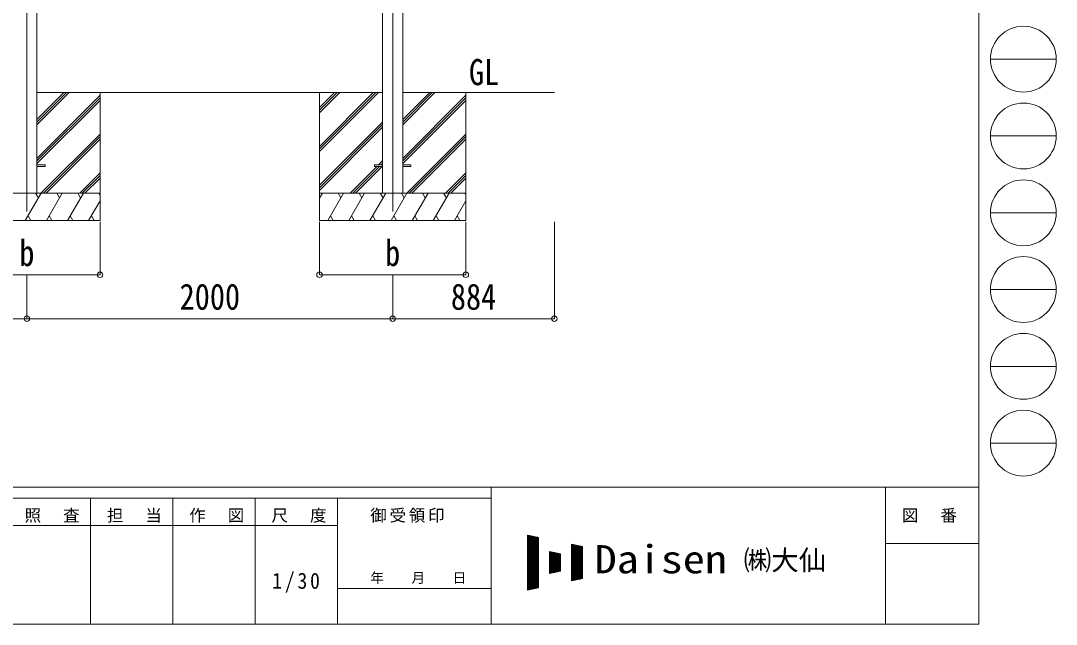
# Model space of a CAD drawing. Units: millimetres at full size, sheet at 1:30. Extents: x -8385 to 8479, y -5853 to 5787.
# Drawn here: x 2816 to 8479, y -5853 to -2553 of the extents above; entities that cross this region are included whole.
import ezdxf
from ezdxf.enums import TextEntityAlignment as Align

# ---------------------------------------------------------------- set-up
doc = ezdxf.new("R2010")
doc.units = ezdxf.units.MM
doc.header["$LTSCALE"] = 30
doc.header["$PDMODE"] = 32
doc.header["$PDSIZE"] = 30
for name, color, linetype, lineweight in [('0-0_0', 7, 'Continuous', 9), ('0-1_本体', 4, 'Continuous', 9), ('0-2_部品', 7, 'Continuous', 9), ('0-8_PARTS2', 2, 'Continuous', 9), ('0-A_寸法', 6, 'Continuous', 9), ('F-0_240', 7, 'Continuous', 9)]:
    doc.layers.add(name, color=color, linetype=linetype, lineweight=lineweight)
doc.styles.add('ＭＳ ゴシック', font='')
doc.styles.get('ＭＳ ゴシック').set_extended_font_data('MS Gothic')

msp = doc.modelspace()

# ---------------------------------------------------------------- linework, layer by layer
at = {"layer": '0-0_0'}
for p, q in [((2905.13, -3121.3), (3080.96, -2945.47)), ((2905.13, -3107.16), (3066.82, -2945.47)), ((2905.13, -3093.02), (3052.68, -2945.47)), ((2905.13, -2945.47), (4795.13, -2945.47)), ((2905.13, -3305.15), (3250.13, -2960.15)), ((2905.13, -3319.29), (3250.13, -2974.29)), ((2905.13, -3333.43), (3250.13, -2988.44)), ((3250.13, -2945.47), (3250.13, -3645.47)), ((4450.13, -2945.47), (4450.13, -3645.47)), ((4450.13, -3239.65), (4744.31, -2945.47)), ((4450.13, -3253.79), (4758.45, -2945.47)), ((4450.13, -3267.93), (4772.6, -2945.47)), ((4450.13, -3055.8), (4560.46, -2945.47)), ((4450.13, -3041.66), (4546.32, -2945.47)), ((4450.13, -3027.52), (4532.18, -2945.47)), ((4905.13, -3121.3), (5080.96, -2945.47)), ((4905.13, -3107.16), (5066.82, -2945.47)), ((4905.13, -3093.02), (5052.68, -2945.47)), ((4905.13, -2945.47), (5734.13, -2945.47)), ((4905.13, -3305.15), (5250.13, -2960.15)), ((4905.13, -3319.29), (5250.13, -2974.29)), ((4905.13, -3333.43), (5250.13, -2988.44)), ((5250.13, -2945.47), (5250.13, -3645.47)), ((4450.13, -3451.78), (4795.13, -3106.78)), ((4450.13, -3465.92), (4795.13, -3120.93)), ((4450.13, -3480.07), (4795.13, -3135.07)), ((2926.94, -3495.47), (3250.13, -3172.28)), ((2941.08, -3495.47), (3250.13, -3186.43)), ((2955.23, -3495.47), (3250.13, -3200.57)), ((4926.94, -3495.47), (5250.13, -3172.28)), ((4941.08, -3495.47), (5250.13, -3186.43)), ((4955.23, -3495.47), (5250.13, -3200.57)), ((4773.07, -3340.97), (4795.13, -3318.91)), ((4787.22, -3340.97), (4795.13, -3333.06)), ((3139.07, -3495.47), (3250.13, -3384.41)), ((4618.57, -3495.47), (4764.07, -3349.97)), ((4632.72, -3495.47), (4778.22, -3349.97)), ((4646.86, -3495.47), (4792.36, -3349.97)), ((5139.07, -3495.47), (5250.13, -3384.41)), ((3153.22, -3495.47), (3250.13, -3398.56)), ((3167.36, -3495.47), (3250.13, -3412.7)), ((5153.22, -3495.47), (5250.13, -3398.56)), ((5167.36, -3495.47), (5250.13, -3412.7)), ((3250.13, -3495.47), (2450.13, -3495.47)), ((2841.29, -3645.47), (2927.89, -3495.47)), ((2912.89, -3521.45), (2897.89, -3495.47)), ((2956.76, -3645.47), (3043.36, -3495.47)), ((3028.36, -3521.45), (3013.36, -3495.47)), ((3072.23, -3645.47), (3158.83, -3495.47)), ((3128.83, -3495.47), (3143.83, -3521.45)), ((3244.3, -3495.47), (3250.13, -3505.57)), ((5250.13, -3495.47), (4450.13, -3495.47)), ((4450.13, -3522.98), (4466.01, -3495.47)), ((4494.88, -3645.47), (4581.48, -3495.47)), ((4566.48, -3521.45), (4551.48, -3495.47)), ((4610.35, -3645.47), (4696.95, -3495.47)), ((4681.95, -3521.45), (4666.95, -3495.47)), ((4725.82, -3645.47), (4812.42, -3495.47)), ((4797.42, -3521.45), (4782.42, -3495.47)), ((4841.29, -3645.47), (4927.89, -3495.47)), ((4912.89, -3521.45), (4897.89, -3495.47)), ((4956.76, -3645.47), (5043.36, -3495.47)), ((5028.36, -3521.45), (5013.36, -3495.47)), ((5072.23, -3645.47), (5158.83, -3495.47)), ((5128.83, -3495.47), (5143.83, -3521.45)), ((5244.3, -3495.47), (5250.13, -3505.57)), ((3187.7, -3645.47), (3250.13, -3537.33)), ((5187.7, -3645.47), (5250.13, -3537.33)), ((2856.29, -3619.49), (2871.29, -3645.47)), ((2971.76, -3619.49), (2986.76, -3645.47)), ((3087.23, -3619.49), (3102.23, -3645.47)), ((3202.7, -3619.49), (3217.7, -3645.47)), ((4509.88, -3619.49), (4524.87, -3645.47)), ((4625.35, -3619.49), (4640.35, -3645.47)), ((4740.82, -3619.49), (4755.82, -3645.47)), ((4856.29, -3619.49), (4871.29, -3645.47)), ((4971.76, -3619.49), (4986.76, -3645.47)), ((5087.23, -3619.49), (5102.23, -3645.47)), ((5202.7, -3619.49), (5217.7, -3645.47)), ((2450.13, -3645.47), (3250.13, -3645.47)), ((4450.13, -3645.47), (5250.13, -3645.47))]:
    msp.add_line(p, q, dxfattribs=at)
at = {"layer": '0-1_本体'}
for p, q in [((2905.13, -15.47), (2905.13, -3495.47)), ((4795.13, -15.47), (4795.13, -3495.47)), ((4905.13, -15.47), (4905.13, -3495.47))]:
    msp.add_line(p, q, dxfattribs=at)
at = {"layer": '0-2_部品', "color": 4}
for p, q in [((2950.13, -3340.97), (2905.13, -3340.97)), ((2950.13, -3349.97), (2905.13, -3349.97)), ((2950.13, -3340.97), (2950.13, -3349.97)), ((4750.13, -3340.97), (4750.13, -3349.97)), ((4795.13, -3340.97), (4750.13, -3340.97)), ((4795.13, -3349.97), (4750.13, -3349.97)), ((4950.13, -3340.97), (4905.13, -3340.97)), ((4950.13, -3349.97), (4905.13, -3349.97)), ((4950.13, -3340.97), (4950.13, -3349.97))]:
    msp.add_line(p, q, dxfattribs=at)
at = {"layer": '0-8_PARTS2'}
for p, q in [((2850.13, -49.33), (2850.13, -3595.47)), ((4850.13, -49.33), (4850.13, -3595.47))]:
    msp.add_line(p, q, dxfattribs=at)
at = {"layer": '0-A_寸法'}
for p, q in [((3250.13, -3941.86), (3250.13, -3652.89)), ((4450.13, -3941.86), (4450.13, -3652.89)), ((5250.13, -3941.86), (5250.13, -3652.89)), ((5734.13, -4181.84), (5734.13, -3652.89)), ((2450.13, -3941.86), (3250.13, -3941.86)), ((2850.13, -4181.84), (2850.13, -3941.86)), ((4450.13, -3941.86), (5250.13, -3941.86)), ((4850.13, -4181.84), (4850.13, -3941.86)), ((850.13, -4181.84), (2850.13, -4181.84)), ((4850.13, -4181.84), (2850.13, -4181.84)), ((4850.13, -4181.84), (5734.13, -4181.84))]:
    msp.add_line(p, q, dxfattribs=at)
for p in [(3250.13, -3941.86), (4450.13, -3941.86), (5250.13, -3941.86), (2850.13, -4181.84), (4850.13, -4181.84), (5734.13, -4181.84)]:
    msp.add_point(p, dxfattribs=at)
at = {"layer": 'F-0_240', "color": 5}
for p, q in [((8054.55, 5787.34), (8054.55, -5852.66)), ((-8385.45, -5102.66), (8054.55, -5102.66)), ((5387.79, -5102.66), (5387.79, -5852.66)), ((7544.54, -5102.66), (7544.54, -5852.66)), ((-8385.45, -5162.66), (5387.79, -5162.66)), ((3197.79, -5162.66), (3197.79, -5852.66)), ((3647.79, -5162.66), (3647.79, -5852.66)), ((4097.79, -5162.66), (4097.79, -5852.66)), ((4547.79, -5162.66), (4547.79, -5852.66)), ((2747.79, -5312.66), (4547.79, -5312.66)), ((7544.54, -5410.16), (8054.55, -5410.16)), ((4547.79, -5657.66), (5387.79, -5657.66)), ((-8385.45, -5852.66), (8054.55, -5852.66))]:
    msp.add_line(p, q, dxfattribs=at)
at = {"layer": 'F-0_240', "color": 4}
for p, q in [((8118.66, -2762.66), (8478.66, -2762.66)), ((8118.66, -3182.66), (8478.66, -3182.66)), ((8118.66, -3602.66), (8478.66, -3602.66)), ((8118.66, -4022.66), (8478.66, -4022.66)), ((8118.66, -4442.66), (8478.66, -4442.66)), ((8118.66, -4862.66), (8478.66, -4862.66))]:
    msp.add_line(p, q, dxfattribs=at)
at = {"layer": 'F-0_240'}
for p, q in [((5587.75, -5365.26), (5647.75, -5377.76)), ((5587.75, -5365.26), (5587.75, -5665.26)), ((5587.75, -5368.08), (5601.3, -5368.08)), ((5587.75, -5371.08), (5615.7, -5371.08)), ((5587.75, -5374.08), (5630.1, -5374.08)), ((5587.75, -5377.08), (5644.5, -5377.08)), ((5589.53, -5664.89), (5589.53, -5365.63)), ((5592.53, -5664.26), (5592.53, -5366.25)), ((5595.53, -5663.64), (5595.53, -5366.88)), ((5598.53, -5663.01), (5598.53, -5367.5)), ((5601.53, -5662.39), (5601.53, -5368.13)), ((5604.53, -5661.76), (5604.53, -5368.75)), ((5607.53, -5661.14), (5607.53, -5369.38)), ((5610.53, -5660.51), (5610.53, -5370)), ((5613.53, -5659.89), (5613.53, -5370.63)), ((5616.53, -5659.26), (5616.53, -5371.25)), ((5619.53, -5658.64), (5619.53, -5371.88)), ((5622.53, -5658.01), (5622.53, -5372.5)), ((5625.53, -5657.39), (5625.53, -5373.13)), ((5628.53, -5656.76), (5628.53, -5373.75)), ((5631.53, -5656.14), (5631.53, -5374.38)), ((5634.53, -5655.51), (5634.53, -5375)), ((5637.53, -5654.89), (5637.53, -5375.63)), ((5640.53, -5654.26), (5640.53, -5376.25)), ((5643.53, -5653.64), (5643.53, -5376.88)), ((5646.53, -5653.01), (5646.53, -5377.5)), ((5647.75, -5377.76), (5647.75, -5652.76)), ((5587.75, -5380.08), (5647.75, -5380.08)), ((5587.75, -5383.08), (5647.75, -5383.08)), ((5587.75, -5386.08), (5647.75, -5386.08)), ((5587.75, -5389.08), (5647.75, -5389.08)), ((5587.75, -5392.08), (5647.75, -5392.08)), ((5587.75, -5395.08), (5647.75, -5395.08)), ((5587.75, -5398.08), (5647.75, -5398.08)), ((5587.75, -5401.08), (5647.75, -5401.08)), ((5587.75, -5404.08), (5647.75, -5404.08)), ((5587.75, -5407.08), (5647.75, -5407.08)), ((5587.75, -5410.08), (5647.75, -5410.08)), ((5587.75, -5413.08), (5647.75, -5413.08)), ((5587.75, -5416.08), (5647.75, -5416.08)), ((5587.75, -5419.08), (5647.75, -5419.08)), ((5587.75, -5422.08), (5647.75, -5422.08)), ((5587.75, -5425.08), (5647.75, -5425.08)), ((5587.75, -5428.08), (5647.75, -5428.08)), ((5587.75, -5431.08), (5647.75, -5431.08)), ((5587.75, -5434.08), (5647.75, -5434.08)), ((5827.75, -5415.26), (5887.75, -5427.76)), ((5827.75, -5415.26), (5827.75, -5615.26)), ((5827.75, -5416.08), (5831.7, -5416.08)), ((5827.75, -5419.08), (5846.1, -5419.08)), ((5827.75, -5422.08), (5860.5, -5422.08)), ((5827.75, -5425.08), (5874.9, -5425.08)), ((5827.75, -5428.08), (5887.75, -5428.08)), ((5827.75, -5431.08), (5887.75, -5431.08)), ((5827.75, -5434.08), (5887.75, -5434.08)), ((5829.53, -5614.89), (5829.53, -5415.63)), ((5832.53, -5614.26), (5832.53, -5416.25)), ((5835.53, -5613.64), (5835.53, -5416.88)), ((5838.53, -5613.01), (5838.53, -5417.5)), ((5841.53, -5612.39), (5841.53, -5418.13)), ((5844.53, -5611.76), (5844.53, -5418.75)), ((5847.53, -5611.14), (5847.53, -5419.38)), ((5850.53, -5610.51), (5850.53, -5420)), ((5853.53, -5609.89), (5853.53, -5420.63)), ((5856.53, -5609.26), (5856.53, -5421.25)), ((5859.53, -5608.64), (5859.53, -5421.88)), ((5862.53, -5608.01), (5862.53, -5422.5)), ((5865.53, -5607.39), (5865.53, -5423.13)), ((5868.53, -5606.76), (5868.53, -5423.75)), ((5871.53, -5606.14), (5871.53, -5424.38)), ((5874.53, -5605.51), (5874.53, -5425)), ((5877.53, -5604.89), (5877.53, -5425.63)), ((5880.53, -5604.26), (5880.53, -5426.25)), ((5883.53, -5603.64), (5883.53, -5426.88)), ((5886.53, -5603.01), (5886.53, -5427.5)), ((5887.75, -5427.76), (5887.75, -5602.76)), ((5587.75, -5437.08), (5647.75, -5437.08)), ((5587.75, -5440.08), (5647.75, -5440.08)), ((5587.75, -5443.08), (5647.75, -5443.08)), ((5587.75, -5446.08), (5647.75, -5446.08)), ((5587.75, -5449.08), (5647.75, -5449.08)), ((5587.75, -5452.08), (5647.75, -5452.08)), ((5587.75, -5455.08), (5647.75, -5455.08)), ((5587.75, -5458.08), (5647.75, -5458.08)), ((5587.75, -5461.08), (5647.75, -5461.08)), ((5587.75, -5464.08), (5647.75, -5464.08)), ((5587.75, -5467.08), (5647.75, -5467.08)), ((5587.75, -5470.08), (5647.75, -5470.08)), ((5587.75, -5473.08), (5647.75, -5473.08)), ((5587.75, -5476.08), (5647.75, -5476.08)), ((5587.75, -5479.08), (5647.75, -5479.08)), ((5587.75, -5482.08), (5647.75, -5482.08)), ((5587.75, -5485.08), (5647.75, -5485.08)), ((5587.75, -5488.08), (5647.75, -5488.08)), ((5587.75, -5491.08), (5647.75, -5491.08)), ((5707.75, -5455.26), (5767.75, -5467.76)), ((5707.75, -5455.26), (5707.75, -5575.26)), ((5707.75, -5458.08), (5721.3, -5458.08)), ((5707.75, -5461.08), (5735.7, -5461.08)), ((5707.75, -5464.08), (5750.1, -5464.08)), ((5707.75, -5467.08), (5764.5, -5467.08)), ((5707.75, -5470.08), (5767.75, -5470.08)), ((5707.75, -5473.08), (5767.75, -5473.08)), ((5707.75, -5476.08), (5767.75, -5476.08)), ((5707.75, -5479.08), (5767.75, -5479.08)), ((5707.75, -5482.08), (5767.75, -5482.08)), ((5707.75, -5485.08), (5767.75, -5485.08)), ((5707.75, -5488.08), (5767.75, -5488.08)), ((5707.75, -5491.08), (5767.75, -5491.08)), ((5709.53, -5574.89), (5709.53, -5455.63)), ((5712.53, -5574.26), (5712.53, -5456.25)), ((5715.53, -5573.64), (5715.53, -5456.88)), ((5718.53, -5573.01), (5718.53, -5457.5)), ((5721.53, -5572.39), (5721.53, -5458.13)), ((5724.53, -5571.76), (5724.53, -5458.75)), ((5727.53, -5571.14), (5727.53, -5459.38)), ((5730.53, -5570.51), (5730.53, -5460)), ((5733.53, -5569.89), (5733.53, -5460.63)), ((5736.53, -5569.26), (5736.53, -5461.25)), ((5739.53, -5568.64), (5739.53, -5461.88)), ((5742.53, -5568.01), (5742.53, -5462.5)), ((5745.53, -5567.39), (5745.53, -5463.13)), ((5748.53, -5566.76), (5748.53, -5463.75)), ((5751.53, -5566.14), (5751.53, -5464.38)), ((5754.53, -5565.51), (5754.53, -5465)), ((5757.53, -5564.89), (5757.53, -5465.63)), ((5760.53, -5564.26), (5760.53, -5466.25)), ((5763.53, -5563.64), (5763.53, -5466.88)), ((5766.53, -5563.01), (5766.53, -5467.5)), ((5767.75, -5467.76), (5767.75, -5562.76)), ((5827.75, -5437.08), (5887.75, -5437.08)), ((5827.75, -5440.08), (5887.75, -5440.08)), ((5827.75, -5443.08), (5887.75, -5443.08)), ((5827.75, -5446.08), (5887.75, -5446.08)), ((5827.75, -5449.08), (5887.75, -5449.08)), ((5827.75, -5452.08), (5887.75, -5452.08)), ((5827.75, -5455.08), (5887.75, -5455.08)), ((5827.75, -5458.08), (5887.75, -5458.08)), ((5827.75, -5461.08), (5887.75, -5461.08)), ((5827.75, -5464.08), (5887.75, -5464.08)), ((5827.75, -5467.08), (5887.75, -5467.08)), ((5827.75, -5470.08), (5887.75, -5470.08)), ((5827.75, -5473.08), (5887.75, -5473.08)), ((5827.75, -5476.08), (5887.75, -5476.08)), ((5827.75, -5479.08), (5887.75, -5479.08)), ((5827.75, -5482.08), (5887.75, -5482.08)), ((5827.75, -5485.08), (5887.75, -5485.08)), ((5827.75, -5488.08), (5887.75, -5488.08)), ((5827.75, -5491.08), (5887.75, -5491.08)), ((5587.75, -5494.08), (5647.75, -5494.08)), ((5587.75, -5497.08), (5647.75, -5497.08)), ((5587.75, -5500.08), (5647.75, -5500.08)), ((5587.75, -5503.08), (5647.75, -5503.08)), ((5587.75, -5506.08), (5647.75, -5506.08)), ((5587.75, -5509.08), (5647.75, -5509.08)), ((5587.75, -5512.08), (5647.75, -5512.08)), ((5587.75, -5515.08), (5647.75, -5515.08)), ((5587.75, -5518.08), (5647.75, -5518.08)), ((5587.75, -5521.08), (5647.75, -5521.08)), ((5587.75, -5524.08), (5647.75, -5524.08)), ((5587.75, -5527.08), (5647.75, -5527.08)), ((5587.75, -5530.08), (5647.75, -5530.08)), ((5587.75, -5533.08), (5647.75, -5533.08)), ((5587.75, -5536.08), (5647.75, -5536.08)), ((5587.75, -5539.08), (5647.75, -5539.08)), ((5587.75, -5542.08), (5647.75, -5542.08)), ((5587.75, -5545.08), (5647.75, -5545.08)), ((5587.75, -5548.08), (5647.75, -5548.08)), ((5707.75, -5494.08), (5767.75, -5494.08)), ((5707.75, -5497.08), (5767.75, -5497.08)), ((5707.75, -5500.08), (5767.75, -5500.08)), ((5707.75, -5503.08), (5767.75, -5503.08)), ((5707.75, -5506.08), (5767.75, -5506.08)), ((5707.75, -5509.08), (5767.75, -5509.08)), ((5707.75, -5512.08), (5767.75, -5512.08)), ((5707.75, -5515.08), (5767.75, -5515.08)), ((5707.75, -5518.08), (5767.75, -5518.08)), ((5707.75, -5521.08), (5767.75, -5521.08)), ((5707.75, -5524.08), (5767.75, -5524.08)), ((5707.75, -5527.08), (5767.75, -5527.08)), ((5707.75, -5530.08), (5767.75, -5530.08)), ((5707.75, -5533.08), (5767.75, -5533.08)), ((5707.75, -5536.08), (5767.75, -5536.08)), ((5707.75, -5539.08), (5767.75, -5539.08)), ((5707.75, -5542.08), (5767.75, -5542.08)), ((5707.75, -5545.08), (5767.75, -5545.08)), ((5707.75, -5548.08), (5767.75, -5548.08)), ((5827.75, -5494.08), (5887.75, -5494.08)), ((5827.75, -5497.08), (5887.75, -5497.08)), ((5827.75, -5500.08), (5887.75, -5500.08)), ((5827.75, -5503.08), (5887.75, -5503.08)), ((5827.75, -5506.08), (5887.75, -5506.08)), ((5827.75, -5509.08), (5887.75, -5509.08)), ((5827.75, -5512.08), (5887.75, -5512.08)), ((5827.75, -5515.08), (5887.75, -5515.08)), ((5827.75, -5518.08), (5887.75, -5518.08)), ((5827.75, -5521.08), (5887.75, -5521.08)), ((5827.75, -5524.08), (5887.75, -5524.08)), ((5827.75, -5527.08), (5887.75, -5527.08)), ((5827.75, -5530.08), (5887.75, -5530.08)), ((5827.75, -5533.08), (5887.75, -5533.08)), ((5827.75, -5536.08), (5887.75, -5536.08)), ((5827.75, -5539.08), (5887.75, -5539.08)), ((5827.75, -5542.08), (5887.75, -5542.08)), ((5827.75, -5545.08), (5887.75, -5545.08)), ((5827.75, -5548.08), (5887.75, -5548.08)), ((5587.75, -5551.08), (5647.75, -5551.08)), ((5587.75, -5554.08), (5647.75, -5554.08)), ((5587.75, -5557.08), (5647.75, -5557.08)), ((5587.75, -5560.08), (5647.75, -5560.08)), ((5587.75, -5563.08), (5647.75, -5563.08)), ((5587.75, -5566.08), (5647.75, -5566.08)), ((5587.75, -5569.08), (5647.75, -5569.08)), ((5587.75, -5572.08), (5647.75, -5572.08)), ((5587.75, -5575.08), (5647.75, -5575.08)), ((5587.75, -5578.08), (5647.75, -5578.08)), ((5587.75, -5581.08), (5647.75, -5581.08)), ((5587.75, -5584.08), (5647.75, -5584.08)), ((5587.75, -5587.08), (5647.75, -5587.08)), ((5587.75, -5590.08), (5647.75, -5590.08)), ((5587.75, -5593.08), (5647.75, -5593.08)), ((5587.75, -5596.08), (5647.75, -5596.08)), ((5587.75, -5599.08), (5647.75, -5599.08)), ((5587.75, -5602.08), (5647.75, -5602.08)), ((5587.75, -5605.08), (5647.75, -5605.08)), ((5707.75, -5551.08), (5767.75, -5551.08)), ((5707.75, -5554.08), (5767.75, -5554.08)), ((5707.75, -5557.08), (5767.75, -5557.08)), ((5707.75, -5560.08), (5767.75, -5560.08)), ((5707.75, -5575.26), (5767.75, -5562.76)), ((5707.75, -5563.08), (5766.2, -5563.08)), ((5707.75, -5566.08), (5751.8, -5566.08)), ((5707.75, -5569.08), (5737.4, -5569.08)), ((5707.75, -5572.08), (5723, -5572.08)), ((5707.75, -5575.08), (5708.6, -5575.08)), ((5827.75, -5551.08), (5887.75, -5551.08)), ((5827.75, -5554.08), (5887.75, -5554.08)), ((5827.75, -5557.08), (5887.75, -5557.08)), ((5827.75, -5560.08), (5887.75, -5560.08)), ((5827.75, -5563.08), (5887.75, -5563.08)), ((5827.75, -5566.08), (5887.75, -5566.08)), ((5827.75, -5569.08), (5887.75, -5569.08)), ((5827.75, -5572.08), (5887.75, -5572.08)), ((5827.75, -5575.08), (5887.75, -5575.08)), ((5827.75, -5578.08), (5887.75, -5578.08)), ((5827.75, -5581.08), (5887.75, -5581.08)), ((5827.75, -5584.08), (5887.75, -5584.08)), ((5827.75, -5587.08), (5887.75, -5587.08)), ((5827.75, -5590.08), (5887.75, -5590.08)), ((5827.75, -5593.08), (5887.75, -5593.08)), ((5827.75, -5596.08), (5887.75, -5596.08)), ((5827.75, -5599.08), (5887.75, -5599.08)), ((5827.75, -5602.08), (5887.75, -5602.08)), ((5887.75, -5602.76), (5827.75, -5615.26)), ((5827.75, -5605.08), (5876.6, -5605.08)), ((5587.75, -5608.08), (5647.75, -5608.08)), ((5587.75, -5611.08), (5647.75, -5611.08)), ((5587.75, -5614.08), (5647.75, -5614.08)), ((5587.75, -5617.08), (5647.75, -5617.08)), ((5587.75, -5620.08), (5647.75, -5620.08)), ((5587.75, -5623.08), (5647.75, -5623.08)), ((5587.75, -5626.08), (5647.75, -5626.08)), ((5587.75, -5629.08), (5647.75, -5629.08)), ((5587.75, -5632.08), (5647.75, -5632.08)), ((5587.75, -5635.08), (5647.75, -5635.08)), ((5587.75, -5638.08), (5647.75, -5638.08)), ((5587.75, -5641.08), (5647.75, -5641.08)), ((5587.75, -5644.08), (5647.75, -5644.08)), ((5587.75, -5647.08), (5647.75, -5647.08)), ((5587.75, -5650.08), (5647.75, -5650.08)), ((5647.75, -5652.76), (5587.75, -5665.26)), ((5587.75, -5653.08), (5646.2, -5653.08)), ((5587.75, -5656.08), (5631.8, -5656.08)), ((5587.75, -5659.08), (5617.4, -5659.08)), ((5587.75, -5662.08), (5603, -5662.08)), ((5827.75, -5608.08), (5862.2, -5608.08)), ((5827.75, -5611.08), (5847.8, -5611.08)), ((5827.75, -5614.08), (5833.4, -5614.08)), ((5587.75, -5665.08), (5588.6, -5665.08))]:
    msp.add_line(p, q, dxfattribs=at)
at = {"layer": 'F-0_240', "color": 4}
for centre in [(8298.66, -2762.66), (8298.66, -3182.66), (8298.66, -3602.66), (8298.66, -4022.66), (8298.66, -4442.66), (8298.66, -4862.66)]:
    msp.add_circle(centre, 180, dxfattribs=at)

# ---------------------------------------------------------------- texts
at = {"layer": '0-0_0', "style": 'ＭＳ ゴシック', "width": 0.85}
msp.add_text('GL', height=143, dxfattribs=at).set_placement((5267.09, -2947.91), align=Align.BOTTOM_LEFT)
at = {"layer": '0-A_寸法', "color": 7, "style": 'ＭＳ ゴシック', "width": 0.85}
for s, p in [('b', (2808.88, -3936.86)), ('b', (4808.88, -3936.86)), ('2000', (3685.13, -4175.84)), ('884', (5168.38, -4175.84))]:
    msp.add_text(s, height=143, dxfattribs=at).set_placement(p, align=Align.BOTTOM_LEFT)
at = {"layer": 'F-0_240', "style": 'ＭＳ ゴシック', "width": 1.15}
msp.add_text('Daisen', height=154, dxfattribs=at).set_placement((5954.61, -5620.26), align=Align.BOTTOM_LEFT)
at = {"layer": 'F-0_240', "style": 'ＭＳ ゴシック'}
for s, height, p in [('㈱大仙\u3000', 110, (6770.01, -5590.26)), ('年\u3000\u3000月\u3000\u3000日', 54.99, (4727.79, -5642.66))]:
    msp.add_text(s, height=height, dxfattribs=at).set_placement(p, align=Align.BOTTOM_LEFT)
at = {"layer": 'F-0_240', "attachment_point": 7, "style": 'ＭＳ ゴシック'}
for s, insert, char_height in [('\\T1.17;照\u3000査', (2837.79, -5297.66), 65.98), ('\\T1.17;担\u3000当', (3287.79, -5297.66), 65.98), ('\\T1.17;作\u3000図', (3737.79, -5297.66), 65.98), ('\\T1.17;尺\u3000度', (4187.79, -5297.66), 65.98), ('\\T1.17;御受領印', (4727.79, -5297.66), 65.98), ('\\T1.17;図\u3000番', (7634.54, -5297.66), 65.98), ('\\T1.28;\\W0.9;1/30', (4191.54, -5680.16), 87.98)]:
    msp.add_mtext(s, dxfattribs=dict(at, insert=insert, char_height=char_height))

doc.saveas('drawing.dxf')
